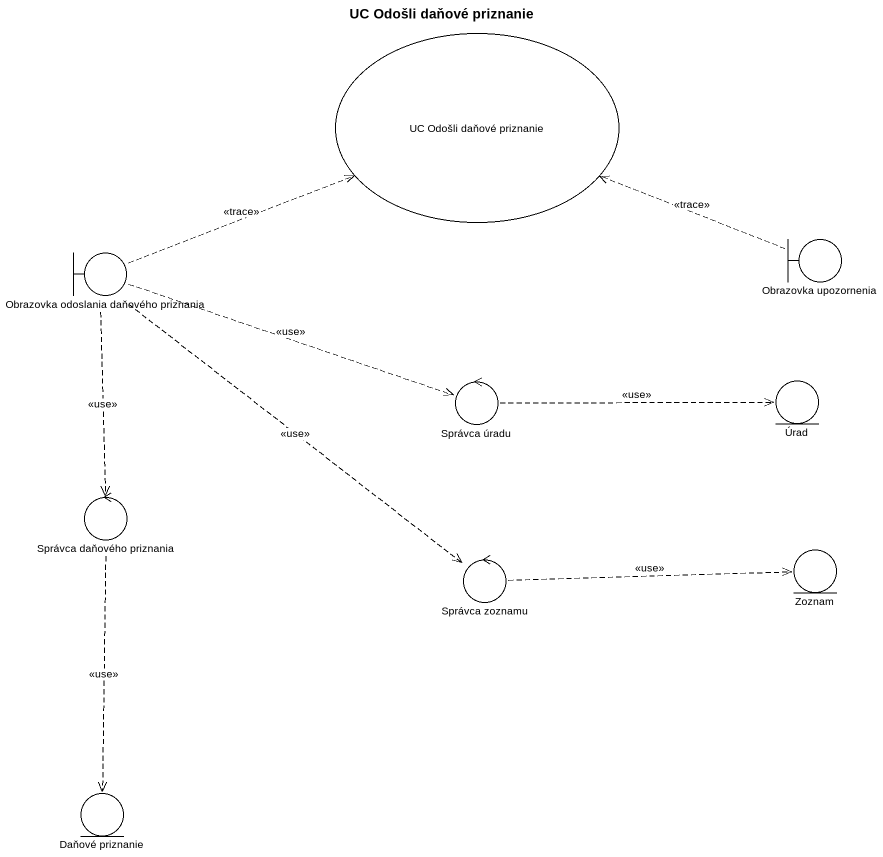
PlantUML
@startuml
title UC Odošli daňové priznanie
usecase "UC Odošli daňové priznanie" as UC_Odošli_daňové_priznanie
boundary "Obrazovka odoslania daňového priznania" as Obrazovka_odoslania
boundary "Obrazovka upozornenia" as Obrazovka_upozornenia
control "Správca úradu" as Správca_úradu
entity Úrad
control "Správca daňového priznania" as Správca_daňového_priznania
control "Správca zoznamu" as Správca_zoznamu
entity Zoznam
entity "Daňové priznanie" as Daňové_priznanie
Obrazovka_odoslania .right.> UC_Odošli_daňové_priznanie : <<trace>>
Obrazovka_odoslania .right.> Správca_úradu : <<use>>
Obrazovka_odoslania ..> Správca_daňového_priznania : <<use>>
Obrazovka_odoslania ..> Správca_zoznamu : <<use>>
Obrazovka_upozornenia .left.> UC_Odošli_daňové_priznanie : <<trace>>
Správca_úradu .right.> Úrad : <<use>>
Správca_daňového_priznania ..> Daňové_priznanie : <<use>>
Správca_zoznamu .right.> Zoznam : <<use>>
@enduml
